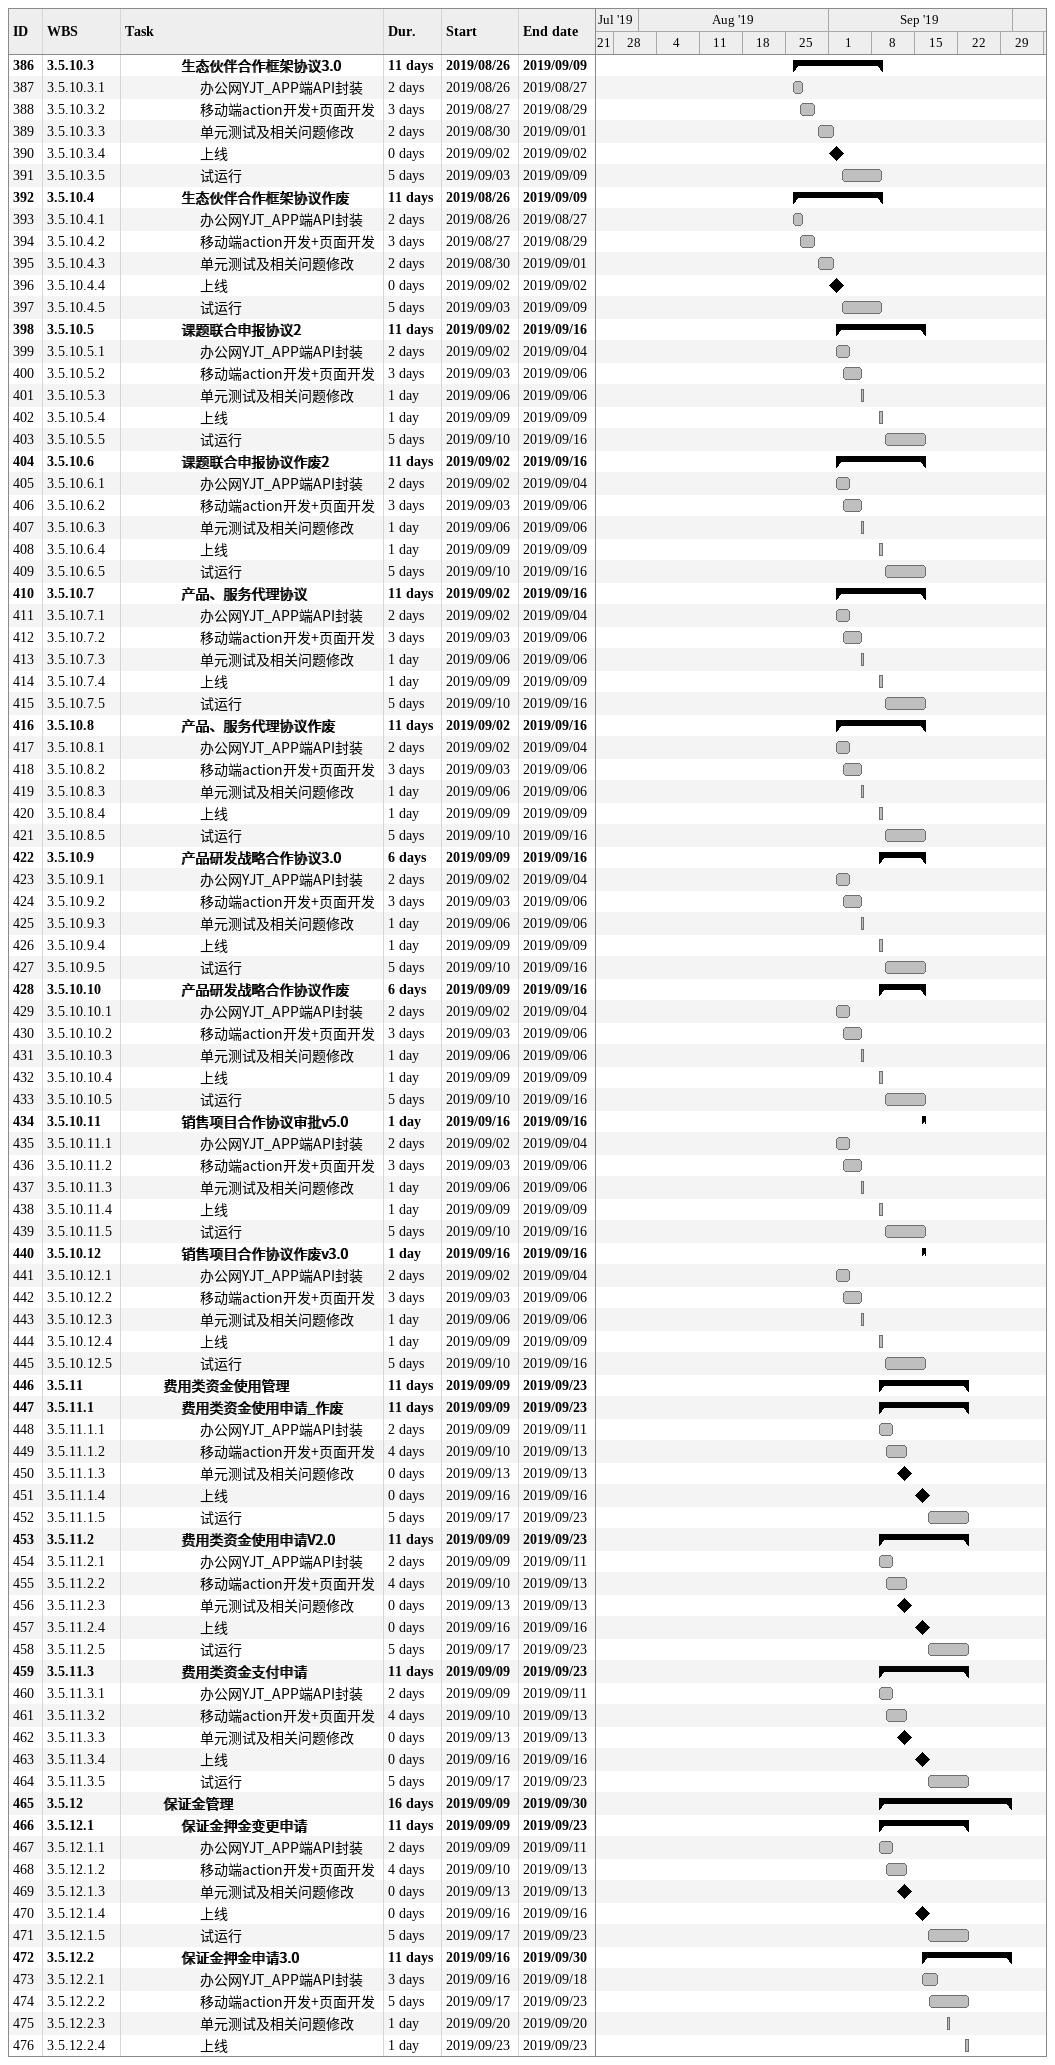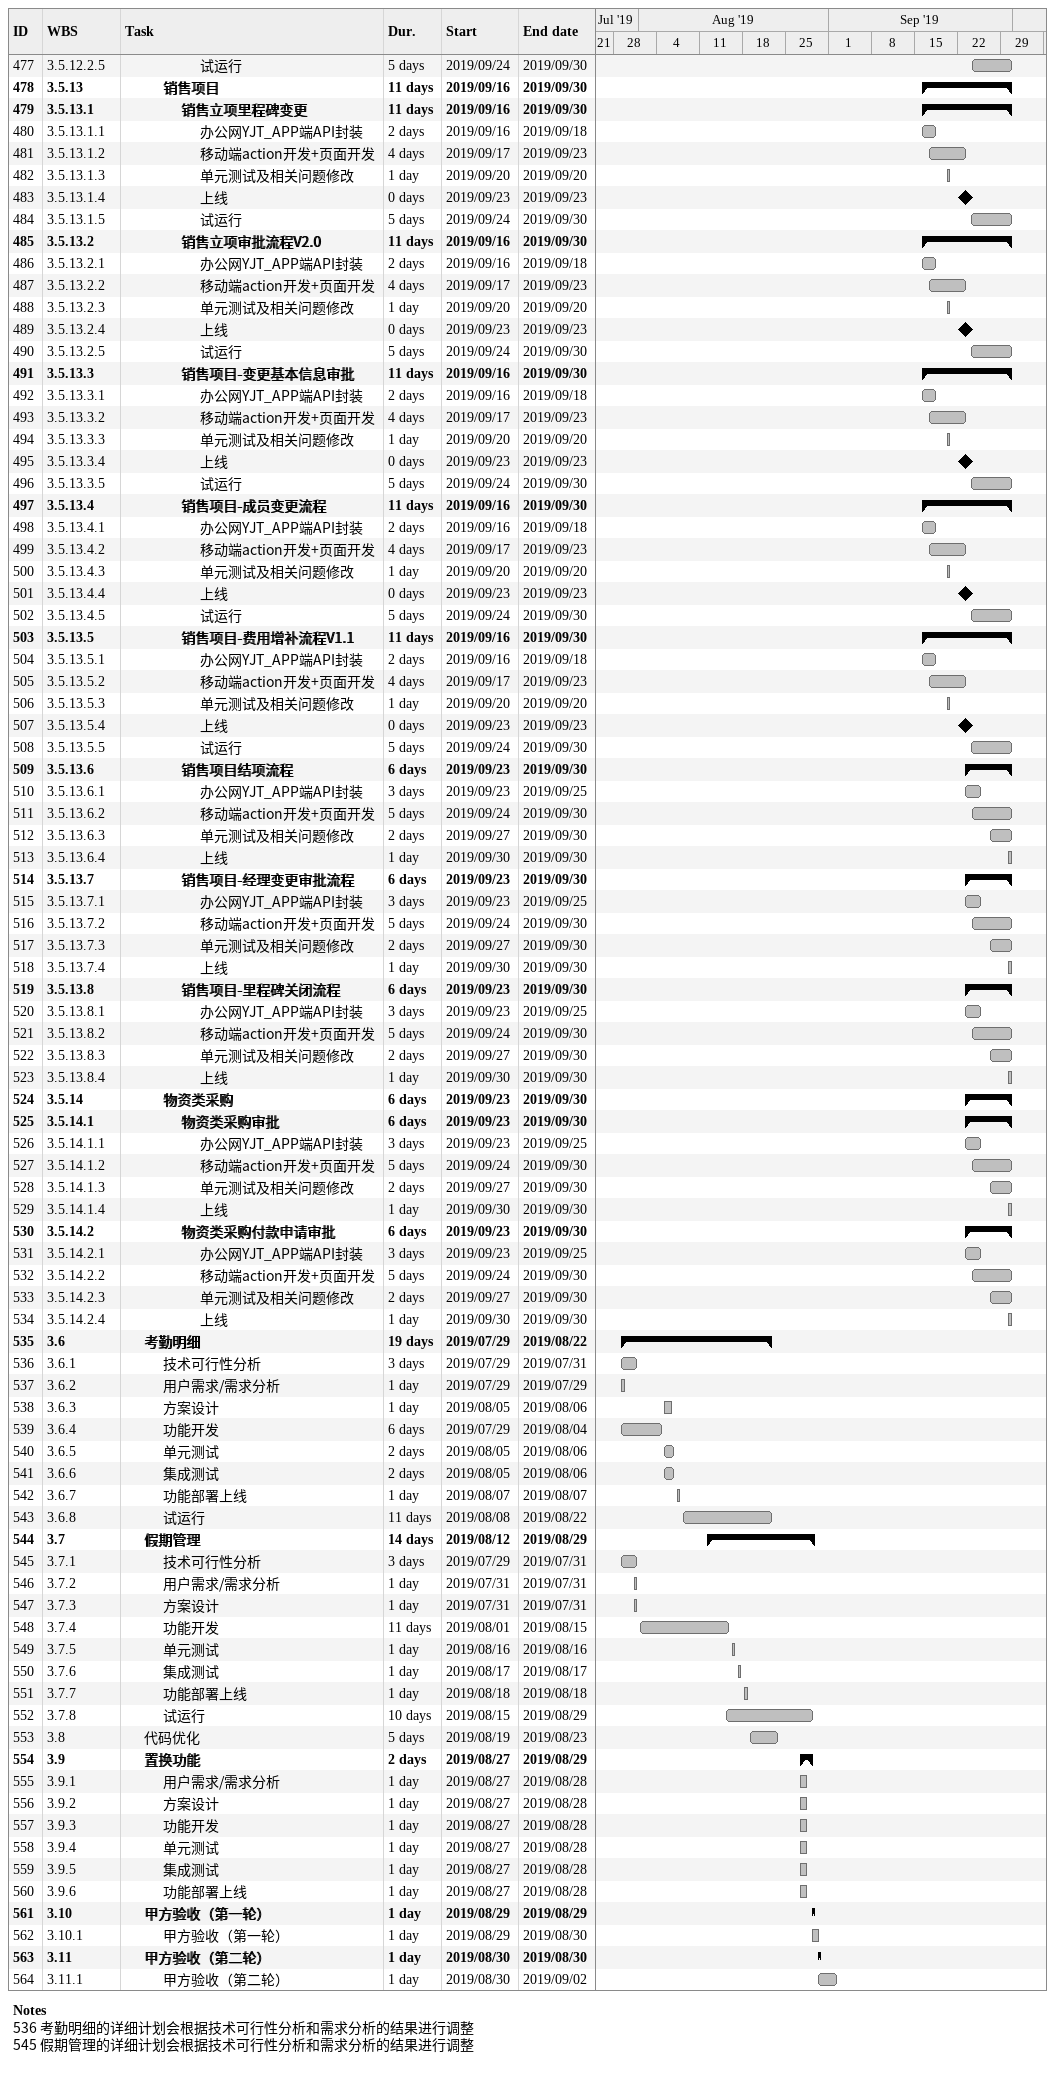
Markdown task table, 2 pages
| ID | WBS | Task | Duration | Start | Finish |
|---|---|---|---|---|---|
| 386 | 3.5.10.3 | **生态伙伴合作框架协议3.0** | 11d | 2019-08-26 | 2019-09-09 |
| 387 | 3.5.10.3.1 | 办公网YJT_APP端API封装 | 2d | 2019-08-26 | 2019-08-27 |
| 388 | 3.5.10.3.2 | 移动端action开发+页面开发 | 3d | 2019-08-27 | 2019-08-29 |
| 389 | 3.5.10.3.3 | 单元测试及相关问题修改 | 2d | 2019-08-30 | 2019-09-01 |
| 390 | 3.5.10.3.4 | 上线 | 0d | 2019-09-02 | 2019-09-02 |
| 391 | 3.5.10.3.5 | 试运行 | 5d | 2019-09-03 | 2019-09-09 |
| 392 | 3.5.10.4 | **生态伙伴合作框架协议作废** | 11d | 2019-08-26 | 2019-09-09 |
| 393 | 3.5.10.4.1 | 办公网YJT_APP端API封装 | 2d | 2019-08-26 | 2019-08-27 |
| 394 | 3.5.10.4.2 | 移动端action开发+页面开发 | 3d | 2019-08-27 | 2019-08-29 |
| 395 | 3.5.10.4.3 | 单元测试及相关问题修改 | 2d | 2019-08-30 | 2019-09-01 |
| 396 | 3.5.10.4.4 | 上线 | 0d | 2019-09-02 | 2019-09-02 |
| 397 | 3.5.10.4.5 | 试运行 | 5d | 2019-09-03 | 2019-09-09 |
| 398 | 3.5.10.5 | **课题联合申报协议2** | 11d | 2019-09-02 | 2019-09-16 |
| 399 | 3.5.10.5.1 | 办公网YJT_APP端API封装 | 2d | 2019-09-02 | 2019-09-04 |
| 400 | 3.5.10.5.2 | 移动端action开发+页面开发 | 3d | 2019-09-03 | 2019-09-06 |
| 401 | 3.5.10.5.3 | 单元测试及相关问题修改 | 1d | 2019-09-06 | 2019-09-06 |
| 402 | 3.5.10.5.4 | 上线 | 1d | 2019-09-09 | 2019-09-09 |
| 403 | 3.5.10.5.5 | 试运行 | 5d | 2019-09-10 | 2019-09-16 |
| 404 | 3.5.10.6 | **课题联合申报协议作废2** | 11d | 2019-09-02 | 2019-09-16 |
| 405 | 3.5.10.6.1 | 办公网YJT_APP端API封装 | 2d | 2019-09-02 | 2019-09-04 |
| 406 | 3.5.10.6.2 | 移动端action开发+页面开发 | 3d | 2019-09-03 | 2019-09-06 |
| 407 | 3.5.10.6.3 | 单元测试及相关问题修改 | 1d | 2019-09-06 | 2019-09-06 |
| 408 | 3.5.10.6.4 | 上线 | 1d | 2019-09-09 | 2019-09-09 |
| 409 | 3.5.10.6.5 | 试运行 | 5d | 2019-09-10 | 2019-09-16 |
| 410 | 3.5.10.7 | **产品、服务代理协议** | 11d | 2019-09-02 | 2019-09-16 |
| 411 | 3.5.10.7.1 | 办公网YJT_APP端API封装 | 2d | 2019-09-02 | 2019-09-04 |
| 412 | 3.5.10.7.2 | 移动端action开发+页面开发 | 3d | 2019-09-03 | 2019-09-06 |
| 413 | 3.5.10.7.3 | 单元测试及相关问题修改 | 1d | 2019-09-06 | 2019-09-06 |
| 414 | 3.5.10.7.4 | 上线 | 1d | 2019-09-09 | 2019-09-09 |
| 415 | 3.5.10.7.5 | 试运行 | 5d | 2019-09-10 | 2019-09-16 |
| 416 | 3.5.10.8 | **产品、服务代理协议作废** | 11d | 2019-09-02 | 2019-09-16 |
| 417 | 3.5.10.8.1 | 办公网YJT_APP端API封装 | 2d | 2019-09-02 | 2019-09-04 |
| 418 | 3.5.10.8.2 | 移动端action开发+页面开发 | 3d | 2019-09-03 | 2019-09-06 |
| 419 | 3.5.10.8.3 | 单元测试及相关问题修改 | 1d | 2019-09-06 | 2019-09-06 |
| 420 | 3.5.10.8.4 | 上线 | 1d | 2019-09-09 | 2019-09-09 |
| 421 | 3.5.10.8.5 | 试运行 | 5d | 2019-09-10 | 2019-09-16 |
| 422 | 3.5.10.9 | **产品研发战略合作协议3.0** | 6d | 2019-09-09 | 2019-09-16 |
| 423 | 3.5.10.9.1 | 办公网YJT_APP端API封装 | 2d | 2019-09-02 | 2019-09-04 |
| 424 | 3.5.10.9.2 | 移动端action开发+页面开发 | 3d | 2019-09-03 | 2019-09-06 |
| 425 | 3.5.10.9.3 | 单元测试及相关问题修改 | 1d | 2019-09-06 | 2019-09-06 |
| 426 | 3.5.10.9.4 | 上线 | 1d | 2019-09-09 | 2019-09-09 |
| 427 | 3.5.10.9.5 | 试运行 | 5d | 2019-09-10 | 2019-09-16 |
| 428 | 3.5.10.10 | **产品研发战略合作协议作废** | 6d | 2019-09-09 | 2019-09-16 |
| 429 | 3.5.10.10.1 | 办公网YJT_APP端API封装 | 2d | 2019-09-02 | 2019-09-04 |
| 430 | 3.5.10.10.2 | 移动端action开发+页面开发 | 3d | 2019-09-03 | 2019-09-06 |
| 431 | 3.5.10.10.3 | 单元测试及相关问题修改 | 1d | 2019-09-06 | 2019-09-06 |
| 432 | 3.5.10.10.4 | 上线 | 1d | 2019-09-09 | 2019-09-09 |
| 433 | 3.5.10.10.5 | 试运行 | 5d | 2019-09-10 | 2019-09-16 |
| 434 | 3.5.10.11 | **销售项目合作协议审批v5.0** | 1d | 2019-09-16 | 2019-09-16 |
| 435 | 3.5.10.11.1 | 办公网YJT_APP端API封装 | 2d | 2019-09-02 | 2019-09-04 |
| 436 | 3.5.10.11.2 | 移动端action开发+页面开发 | 3d | 2019-09-03 | 2019-09-06 |
| 437 | 3.5.10.11.3 | 单元测试及相关问题修改 | 1d | 2019-09-06 | 2019-09-06 |
| 438 | 3.5.10.11.4 | 上线 | 1d | 2019-09-09 | 2019-09-09 |
| 439 | 3.5.10.11.5 | 试运行 | 5d | 2019-09-10 | 2019-09-16 |
| 440 | 3.5.10.12 | **销售项目合作协议作废v3.0** | 1d | 2019-09-16 | 2019-09-16 |
| 441 | 3.5.10.12.1 | 办公网YJT_APP端API封装 | 2d | 2019-09-02 | 2019-09-04 |
| 442 | 3.5.10.12.2 | 移动端action开发+页面开发 | 3d | 2019-09-03 | 2019-09-06 |
| 443 | 3.5.10.12.3 | 单元测试及相关问题修改 | 1d | 2019-09-06 | 2019-09-06 |
| 444 | 3.5.10.12.4 | 上线 | 1d | 2019-09-09 | 2019-09-09 |
| 445 | 3.5.10.12.5 | 试运行 | 5d | 2019-09-10 | 2019-09-16 |
| 446 | 3.5.11 | **费用类资金使用管理** | 11d | 2019-09-09 | 2019-09-23 |
| 447 | 3.5.11.1 | **费用类资金使用申请_作废** | 11d | 2019-09-09 | 2019-09-23 |
| 448 | 3.5.11.1.1 | 办公网YJT_APP端API封装 | 2d | 2019-09-09 | 2019-09-11 |
| 449 | 3.5.11.1.2 | 移动端action开发+页面开发 | 4d | 2019-09-10 | 2019-09-13 |
| 450 | 3.5.11.1.3 | 单元测试及相关问题修改 | 0d | 2019-09-13 | 2019-09-13 |
| 451 | 3.5.11.1.4 | 上线 | 0d | 2019-09-16 | 2019-09-16 |
| 452 | 3.5.11.1.5 | 试运行 | 5d | 2019-09-17 | 2019-09-23 |
| 453 | 3.5.11.2 | **费用类资金使用申请V2.0** | 11d | 2019-09-09 | 2019-09-23 |
| 454 | 3.5.11.2.1 | 办公网YJT_APP端API封装 | 2d | 2019-09-09 | 2019-09-11 |
| 455 | 3.5.11.2.2 | 移动端action开发+页面开发 | 4d | 2019-09-10 | 2019-09-13 |
| 456 | 3.5.11.2.3 | 单元测试及相关问题修改 | 0d | 2019-09-13 | 2019-09-13 |
| 457 | 3.5.11.2.4 | 上线 | 0d | 2019-09-16 | 2019-09-16 |
| 458 | 3.5.11.2.5 | 试运行 | 5d | 2019-09-17 | 2019-09-23 |
| 459 | 3.5.11.3 | **费用类资金支付申请** | 11d | 2019-09-09 | 2019-09-23 |
| 460 | 3.5.11.3.1 | 办公网YJT_APP端API封装 | 2d | 2019-09-09 | 2019-09-11 |
| 461 | 3.5.11.3.2 | 移动端action开发+页面开发 | 4d | 2019-09-10 | 2019-09-13 |
| 462 | 3.5.11.3.3 | 单元测试及相关问题修改 | 0d | 2019-09-13 | 2019-09-13 |
| 463 | 3.5.11.3.4 | 上线 | 0d | 2019-09-16 | 2019-09-16 |
| 464 | 3.5.11.3.5 | 试运行 | 5d | 2019-09-17 | 2019-09-23 |
| 465 | 3.5.12 | **保证金管理** | 16d | 2019-09-09 | 2019-09-30 |
| 466 | 3.5.12.1 | **保证金押金变更申请** | 11d | 2019-09-09 | 2019-09-23 |
| 467 | 3.5.12.1.1 | 办公网YJT_APP端API封装 | 2d | 2019-09-09 | 2019-09-11 |
| 468 | 3.5.12.1.2 | 移动端action开发+页面开发 | 4d | 2019-09-10 | 2019-09-13 |
| 469 | 3.5.12.1.3 | 单元测试及相关问题修改 | 0d | 2019-09-13 | 2019-09-13 |
| 470 | 3.5.12.1.4 | 上线 | 0d | 2019-09-16 | 2019-09-16 |
| 471 | 3.5.12.1.5 | 试运行 | 5d | 2019-09-17 | 2019-09-23 |
| 472 | 3.5.12.2 | **保证金押金申请3.0** | 11d | 2019-09-16 | 2019-09-30 |
| 473 | 3.5.12.2.1 | 办公网YJT_APP端API封装 | 3d | 2019-09-16 | 2019-09-18 |
| 474 | 3.5.12.2.2 | 移动端action开发+页面开发 | 5d | 2019-09-17 | 2019-09-23 |
| 475 | 3.5.12.2.3 | 单元测试及相关问题修改 | 1d | 2019-09-20 | 2019-09-20 |
| 476 | 3.5.12.2.4 | 上线 | 1d | 2019-09-23 | 2019-09-23 |
| 477 | 3.5.12.2.5 | 试运行 | 5d | 2019-09-24 | 2019-09-30 |
| 478 | 3.5.13 | **销售项目** | 11d | 2019-09-16 | 2019-09-30 |
| 479 | 3.5.13.1 | **销售立项里程碑变更** | 11d | 2019-09-16 | 2019-09-30 |
| 480 | 3.5.13.1.1 | 办公网YJT_APP端API封装 | 2d | 2019-09-16 | 2019-09-18 |
| 481 | 3.5.13.1.2 | 移动端action开发+页面开发 | 4d | 2019-09-17 | 2019-09-23 |
| 482 | 3.5.13.1.3 | 单元测试及相关问题修改 | 1d | 2019-09-20 | 2019-09-20 |
| 483 | 3.5.13.1.4 | 上线 | 0d | 2019-09-23 | 2019-09-23 |
| 484 | 3.5.13.1.5 | 试运行 | 5d | 2019-09-24 | 2019-09-30 |
| 485 | 3.5.13.2 | **销售立项审批流程V2.0** | 11d | 2019-09-16 | 2019-09-30 |
| 486 | 3.5.13.2.1 | 办公网YJT_APP端API封装 | 2d | 2019-09-16 | 2019-09-18 |
| 487 | 3.5.13.2.2 | 移动端action开发+页面开发 | 4d | 2019-09-17 | 2019-09-23 |
| 488 | 3.5.13.2.3 | 单元测试及相关问题修改 | 1d | 2019-09-20 | 2019-09-20 |
| 489 | 3.5.13.2.4 | 上线 | 0d | 2019-09-23 | 2019-09-23 |
| 490 | 3.5.13.2.5 | 试运行 | 5d | 2019-09-24 | 2019-09-30 |
| 491 | 3.5.13.3 | **销售项目-变更基本信息审批** | 11d | 2019-09-16 | 2019-09-30 |
| 492 | 3.5.13.3.1 | 办公网YJT_APP端API封装 | 2d | 2019-09-16 | 2019-09-18 |
| 493 | 3.5.13.3.2 | 移动端action开发+页面开发 | 4d | 2019-09-17 | 2019-09-23 |
| 494 | 3.5.13.3.3 | 单元测试及相关问题修改 | 1d | 2019-09-20 | 2019-09-20 |
| 495 | 3.5.13.3.4 | 上线 | 0d | 2019-09-23 | 2019-09-23 |
| 496 | 3.5.13.3.5 | 试运行 | 5d | 2019-09-24 | 2019-09-30 |
| 497 | 3.5.13.4 | **销售项目-成员变更流程** | 11d | 2019-09-16 | 2019-09-30 |
| 498 | 3.5.13.4.1 | 办公网YJT_APP端API封装 | 2d | 2019-09-16 | 2019-09-18 |
| 499 | 3.5.13.4.2 | 移动端action开发+页面开发 | 4d | 2019-09-17 | 2019-09-23 |
| 500 | 3.5.13.4.3 | 单元测试及相关问题修改 | 1d | 2019-09-20 | 2019-09-20 |
| 501 | 3.5.13.4.4 | 上线 | 0d | 2019-09-23 | 2019-09-23 |
| 502 | 3.5.13.4.5 | 试运行 | 5d | 2019-09-24 | 2019-09-30 |
| 503 | 3.5.13.5 | **销售项目-费用增补流程V1.1** | 11d | 2019-09-16 | 2019-09-30 |
| 504 | 3.5.13.5.1 | 办公网YJT_APP端API封装 | 2d | 2019-09-16 | 2019-09-18 |
| 505 | 3.5.13.5.2 | 移动端action开发+页面开发 | 4d | 2019-09-17 | 2019-09-23 |
| 506 | 3.5.13.5.3 | 单元测试及相关问题修改 | 1d | 2019-09-20 | 2019-09-20 |
| 507 | 3.5.13.5.4 | 上线 | 0d | 2019-09-23 | 2019-09-23 |
| 508 | 3.5.13.5.5 | 试运行 | 5d | 2019-09-24 | 2019-09-30 |
| 509 | 3.5.13.6 | **销售项目结项流程** | 6d | 2019-09-23 | 2019-09-30 |
| 510 | 3.5.13.6.1 | 办公网YJT_APP端API封装 | 3d | 2019-09-23 | 2019-09-25 |
| 511 | 3.5.13.6.2 | 移动端action开发+页面开发 | 5d | 2019-09-24 | 2019-09-30 |
| 512 | 3.5.13.6.3 | 单元测试及相关问题修改 | 2d | 2019-09-27 | 2019-09-30 |
| 513 | 3.5.13.6.4 | 上线 | 1d | 2019-09-30 | 2019-09-30 |
| 514 | 3.5.13.7 | **销售项目-经理变更审批流程** | 6d | 2019-09-23 | 2019-09-30 |
| 515 | 3.5.13.7.1 | 办公网YJT_APP端API封装 | 3d | 2019-09-23 | 2019-09-25 |
| 516 | 3.5.13.7.2 | 移动端action开发+页面开发 | 5d | 2019-09-24 | 2019-09-30 |
| 517 | 3.5.13.7.3 | 单元测试及相关问题修改 | 2d | 2019-09-27 | 2019-09-30 |
| 518 | 3.5.13.7.4 | 上线 | 1d | 2019-09-30 | 2019-09-30 |
| 519 | 3.5.13.8 | **销售项目-里程碑关闭流程** | 6d | 2019-09-23 | 2019-09-30 |
| 520 | 3.5.13.8.1 | 办公网YJT_APP端API封装 | 3d | 2019-09-23 | 2019-09-25 |
| 521 | 3.5.13.8.2 | 移动端action开发+页面开发 | 5d | 2019-09-24 | 2019-09-30 |
| 522 | 3.5.13.8.3 | 单元测试及相关问题修改 | 2d | 2019-09-27 | 2019-09-30 |
| 523 | 3.5.13.8.4 | 上线 | 1d | 2019-09-30 | 2019-09-30 |
| 524 | 3.5.14 | **物资类采购** | 6d | 2019-09-23 | 2019-09-30 |
| 525 | 3.5.14.1 | **物资类采购审批** | 6d | 2019-09-23 | 2019-09-30 |
| 526 | 3.5.14.1.1 | 办公网YJT_APP端API封装 | 3d | 2019-09-23 | 2019-09-25 |
| 527 | 3.5.14.1.2 | 移动端action开发+页面开发 | 5d | 2019-09-24 | 2019-09-30 |
| 528 | 3.5.14.1.3 | 单元测试及相关问题修改 | 2d | 2019-09-27 | 2019-09-30 |
| 529 | 3.5.14.1.4 | 上线 | 1d | 2019-09-30 | 2019-09-30 |
| 530 | 3.5.14.2 | **物资类采购付款申请审批** | 6d | 2019-09-23 | 2019-09-30 |
| 531 | 3.5.14.2.1 | 办公网YJT_APP端API封装 | 3d | 2019-09-23 | 2019-09-25 |
| 532 | 3.5.14.2.2 | 移动端action开发+页面开发 | 5d | 2019-09-24 | 2019-09-30 |
| 533 | 3.5.14.2.3 | 单元测试及相关问题修改 | 2d | 2019-09-27 | 2019-09-30 |
| 534 | 3.5.14.2.4 | 上线 | 1d | 2019-09-30 | 2019-09-30 |
| 535 | 3.6 | **考勤明细** | 19d | 2019-07-29 | 2019-08-22 |
| 536 | 3.6.1 | 技术可行性分析 | 3d | 2019-07-29 | 2019-07-31 |
| 537 | 3.6.2 | 用户需求/需求分析 | 1d | 2019-07-29 | 2019-07-29 |
| 538 | 3.6.3 | 方案设计 | 1d | 2019-08-05 | 2019-08-06 |
| 539 | 3.6.4 | 功能开发 | 6d | 2019-07-29 | 2019-08-04 |
| 540 | 3.6.5 | 单元测试 | 2d | 2019-08-05 | 2019-08-06 |
| 541 | 3.6.6 | 集成测试 | 2d | 2019-08-05 | 2019-08-06 |
| 542 | 3.6.7 | 功能部署上线 | 1d | 2019-08-07 | 2019-08-07 |
| 543 | 3.6.8 | 试运行 | 11d | 2019-08-08 | 2019-08-22 |
| 544 | 3.7 | **假期管理** | 14d | 2019-08-12 | 2019-08-29 |
| 545 | 3.7.1 | 技术可行性分析 | 3d | 2019-07-29 | 2019-07-31 |
| 546 | 3.7.2 | 用户需求/需求分析 | 1d | 2019-07-31 | 2019-07-31 |
| 547 | 3.7.3 | 方案设计 | 1d | 2019-07-31 | 2019-07-31 |
| 548 | 3.7.4 | 功能开发 | 11d | 2019-08-01 | 2019-08-15 |
| 549 | 3.7.5 | 单元测试 | 1d | 2019-08-16 | 2019-08-16 |
| 550 | 3.7.6 | 集成测试 | 1d | 2019-08-17 | 2019-08-17 |
| 551 | 3.7.7 | 功能部署上线 | 1d | 2019-08-18 | 2019-08-18 |
| 552 | 3.7.8 | 试运行 | 10d | 2019-08-15 | 2019-08-29 |
| 553 | 3.8 | 代码优化 | 5d | 2019-08-19 | 2019-08-23 |
| 554 | 3.9 | **置换功能** | 2d | 2019-08-27 | 2019-08-29 |
| 555 | 3.9.1 | 用户需求/需求分析 | 1d | 2019-08-27 | 2019-08-28 |
| 556 | 3.9.2 | 方案设计 | 1d | 2019-08-27 | 2019-08-28 |
| 557 | 3.9.3 | 功能开发 | 1d | 2019-08-27 | 2019-08-28 |
| 558 | 3.9.4 | 单元测试 | 1d | 2019-08-27 | 2019-08-28 |
| 559 | 3.9.5 | 集成测试 | 1d | 2019-08-27 | 2019-08-28 |
| 560 | 3.9.6 | 功能部署上线 | 1d | 2019-08-27 | 2019-08-28 |
| 561 | 3.10 | **甲方验收（第一轮）** | 1d | 2019-08-29 | 2019-08-29 |
| 562 | 3.10.1 | 甲方验收（第一轮） | 1d | 2019-08-29 | 2019-08-30 |
| 563 | 3.11 | **甲方验收（第二轮）** | 1d | 2019-08-30 | 2019-08-30 |
| 564 | 3.11.1 | 甲方验收（第二轮） | 1d | 2019-08-30 | 2019-09-02 |

Notes
- 536: 考勤明细的详细计划会根据技术可行性分析和需求分析的结果进行调整
- 545: 假期管理的详细计划会根据技术可行性分析和需求分析的结果进行调整
